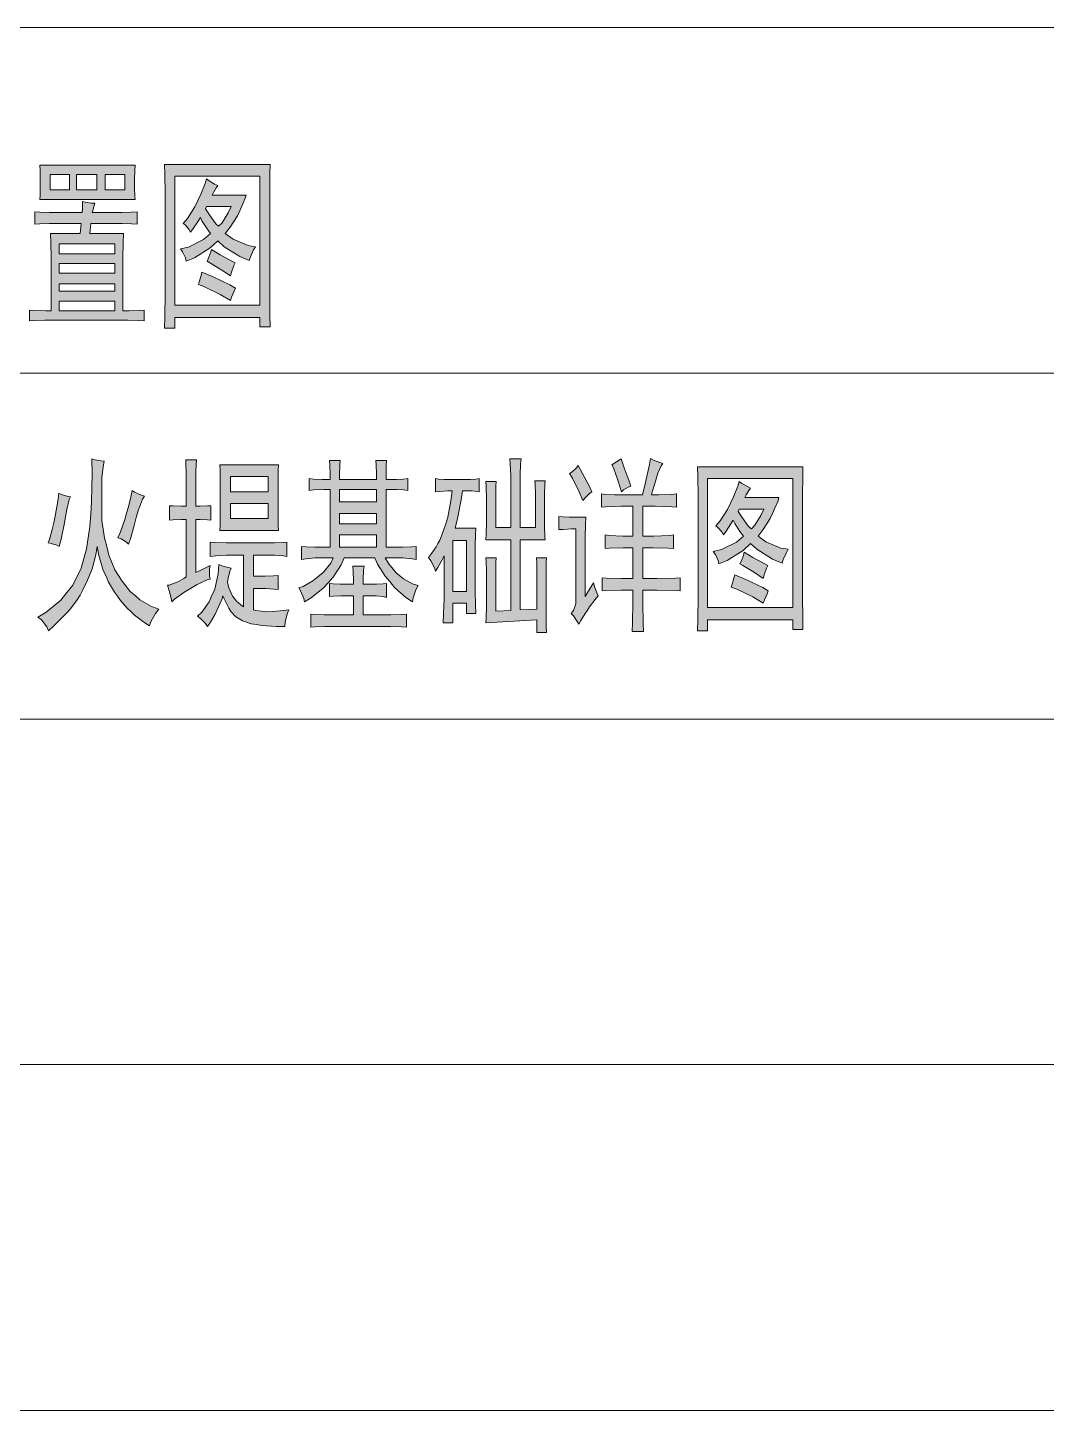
# Model space of a CAD drawing. Header units: millimetres. Extents: x 0 to 207, y 0 to 293.
# Drawn here: x 94.12 to 117.35, y 188.44 to 219.97 of the extents above; entities that cross this region are included whole.
import ezdxf

# ---------------------------------------------------------------- set-up
doc = ezdxf.new("R2010")
doc.units = ezdxf.units.MM

msp = doc.modelspace()

# ---------------------------------------------------------------- hatches: boundary and pattern name
h = msp.add_hatch(color=0)
h.paths.add_polyline_path([(96.572917, 216.838389), (96.565861, 216.721972), (96.562333, 216.506778), (96.562333, 216.408), (96.562333, 216.305694), (96.565861, 216.132833), (96.572917, 216.05875), (94.399806, 216.05875), (94.406861, 216.157528), (94.410389, 216.340972), (94.410389, 216.422111), (94.410389, 216.513833), (94.406861, 216.721972), (94.399806, 216.838389)])
h.paths.add_polyline_path([(95.701556, 216.273944), (95.701556, 216.623194), (95.235889, 216.623194), (95.235889, 216.273944)])
h.paths.add_polyline_path([(96.340083, 216.273944), (96.340083, 216.623194), (95.888528, 216.623194), (95.888528, 216.273944)])
h.paths.add_polyline_path([(95.073611, 216.273944), (95.073611, 216.623194), (94.632639, 216.623194), (94.632639, 216.273944)])
h = msp.add_hatch(color=0)
h.paths.add_polyline_path([(99.652667, 216.856028), (99.649139, 216.647889), (99.642083, 216.192806), (99.642083, 215.942333), (99.642083, 214.164333), (99.642083, 213.906806), (99.649139, 213.402333), (99.652667, 213.151861), (99.419833, 213.151861), (99.419833, 213.367056), (97.479556, 213.367056), (97.479556, 213.120111), (97.246722, 213.120111), (97.253778, 213.377639), (97.260833, 213.906806), (97.260833, 214.181972), (97.260833, 215.942333), (97.260833, 216.182222), (97.253778, 216.640833), (97.246722, 216.856028)])
h.paths.add_polyline_path([(99.419833, 213.649278), (99.419833, 216.587917), (97.479556, 216.587917), (97.479556, 213.649278)])
h = msp.add_hatch(color=0)
h.paths.add_polyline_path([(98.45675, 216.372722), (98.421472, 216.323333), (98.357972, 216.2175), (98.32975, 216.157528), (99.105861, 216.157528), (99.084694, 216.083444), (99.007083, 215.9), (98.957694, 215.794167), (98.904778, 215.684806), (98.7425, 215.427278), (98.629611, 215.279111), (98.806, 215.152111), (99.148194, 215.003944), (99.317528, 214.97925), (99.275194, 214.905167), (99.204639, 214.746417), (99.176417, 214.665278), (98.961222, 214.753472), (98.601389, 214.97925), (98.45675, 215.113306), (98.287417, 214.954556), (97.927583, 214.721722), (97.737083, 214.647639), (97.719444, 214.721722), (97.655944, 214.862833), (97.606556, 214.929861), (97.793528, 214.972194), (98.135722, 215.145056), (98.294472, 215.279111), (98.213333, 215.384944), (98.096917, 215.568389), (98.061639, 215.642472), (98.008722, 215.561333), (97.899361, 215.395528), (97.839389, 215.310861), (97.800583, 215.377889), (97.712389, 215.476667), (97.666528, 215.511944), (97.765306, 215.624833), (97.934639, 215.889417), (98.001667, 216.034056), (98.072222, 216.178694), (98.171, 216.422111), (98.199222, 216.524417), (98.259194, 216.482083), (98.386194, 216.408)])
h.paths.add_polyline_path([(98.178056, 215.843556), (98.26625, 215.702444), (98.414417, 215.501361), (98.477917, 215.444917), (98.555528, 215.526056), (98.693111, 215.751833), (98.760139, 215.892944), (98.199222, 215.892944)])
h = msp.add_hatch(color=0)
h.paths.add_polyline_path([(95.655694, 215.974083), (95.638056, 215.917639), (95.609833, 215.808278), (95.595722, 215.758889), (96.188389, 215.758889), (96.269528, 215.758889), (96.484722, 215.769472), (96.618778, 215.776528), (96.618778, 215.494306), (96.491778, 215.501361), (96.276583, 215.511944), (96.188389, 215.511944), (95.560444, 215.511944), (95.539278, 215.279111), (96.304806, 215.279111), (96.301278, 215.070972), (96.294222, 214.721722), (96.294222, 214.580611), (96.294222, 213.51875), (96.435333, 213.51875), (96.67875, 213.525806), (96.781056, 213.532861), (96.781056, 213.285917), (96.654056, 213.292972), (96.417694, 213.303556), (96.304806, 213.303556), (94.632639, 213.303556), (94.516222, 213.303556), (94.283389, 213.292972), (94.166972, 213.285917), (94.166972, 213.532861), (94.290444, 213.525806), (94.533861, 213.51875), (94.657333, 213.51875), (94.657333, 214.580611), (94.657333, 214.721722), (94.650278, 215.070972), (94.643222, 215.279111), (95.317028, 215.279111), (95.341722, 215.511944), (94.724361, 215.511944), (94.622056, 215.511944), (94.399806, 215.501361), (94.283389, 215.494306), (94.283389, 215.776528), (94.399806, 215.769472), (94.622056, 215.758889), (94.724361, 215.758889), (95.362889, 215.758889), (95.369944, 215.825917), (95.377, 215.949389), (95.377, 216.009361), (95.433444, 215.991722), (95.574556, 215.974083)])
h.paths.add_polyline_path([(96.10725, 214.813444), (96.10725, 215.046278), (94.840778, 215.046278), (94.840778, 214.813444)])
h.paths.add_polyline_path([(96.10725, 214.379528), (96.10725, 214.59825), (94.840778, 214.59825), (94.840778, 214.379528)])
h.paths.add_polyline_path([(96.10725, 213.51875), (96.10725, 213.733944), (94.840778, 213.733944), (94.840778, 213.51875)])
h.paths.add_polyline_path([(96.10725, 213.966778), (96.10725, 214.132583), (94.840778, 214.132583), (94.840778, 213.966778)])
h = msp.add_hatch(color=0)
h.dxf.hatch_style = 2
h.paths.add_polyline_path([(98.315639, 214.912222), (98.513194, 214.795806), (98.781306, 214.647639), (98.851861, 214.612361), (98.823639, 214.548861), (98.770722, 214.397167), (98.746028, 214.316028), (98.548472, 214.446556), (98.280361, 214.612361), (98.213333, 214.647639), (98.241556, 214.704083), (98.294472, 214.838139)])
h = msp.add_hatch(color=0)
h.dxf.hatch_style = 2
h.paths.add_polyline_path([(98.096917, 214.397167), (98.350917, 214.291333), (98.735444, 214.107889), (98.862444, 214.033806), (98.834222, 213.966778), (98.77425, 213.825667), (98.746028, 213.751583), (98.509667, 213.892694), (98.142778, 214.072611), (98.015778, 214.114944), (98.036944, 214.181972), (98.079278, 214.323083)])
h = msp.add_hatch(color=0)
h.dxf.hatch_style = 2
h.paths.add_polyline_path([(95.867361, 210.08975), (95.846194, 209.96275), (95.817972, 209.70875), (95.814444, 209.58175), (95.814444, 209.451222), (95.814444, 209.130194), (95.814444, 208.932639), (95.817972, 208.738611), (95.874417, 208.3435), (95.927333, 208.145944), (95.976722, 207.944861), (96.110778, 207.61325), (96.191917, 207.482722), (96.276583, 207.348667), (96.463556, 207.119361), (96.572917, 207.024111), (96.67875, 206.928861), (96.950389, 206.777167), (97.112667, 206.717194), (97.035056, 206.618417), (96.93275, 206.427917), (96.901, 206.336194), (96.774, 206.417333), (96.562333, 206.579611), (96.477667, 206.66075), (96.393, 206.738361), (96.241306, 206.911222), (96.17075, 207.006472), (96.100194, 207.101722), (95.969667, 207.331028), (95.909694, 207.465083), (95.846194, 207.599139), (95.747417, 207.937806), (95.705083, 208.145944), (95.676861, 207.955444), (95.595722, 207.634417), (95.542806, 207.507417), (95.489889, 207.376889), (95.377, 207.140528), (95.317028, 207.031167), (95.253528, 206.925333), (95.101833, 206.720722), (95.006583, 206.625472), (94.914861, 206.530222), (94.71025, 206.325611), (94.600889, 206.219778), (94.562083, 206.3115), (94.438611, 206.466722), (94.357472, 206.53375), (94.547972, 206.643111), (94.876056, 206.921806), (95.013639, 207.091139), (95.151222, 207.260472), (95.34525, 207.652056), (95.401694, 207.870778), (95.461667, 208.093028), (95.539278, 208.5975), (95.560444, 208.88325), (95.581611, 209.169), (95.595722, 209.796944), (95.588667, 210.139139), (95.652167, 210.1215), (95.793278, 210.096806)])
h = msp.add_hatch(color=0)
h.dxf.hatch_style = 2
h.paths.add_polyline_path([(97.973444, 210.1215), (97.966389, 210.005083), (97.959333, 209.863972), (97.959333, 209.839278), (97.959333, 209.059639), (98.054583, 209.059639), (98.220389, 209.066694), (98.298, 209.07375), (98.298, 208.742139), (98.220389, 208.752722), (98.054583, 208.759778), (97.959333, 208.759778), (97.959333, 207.546222), (98.029889, 207.5815), (98.192167, 207.662639), (98.283889, 207.712028), (98.269778, 207.630889), (98.269778, 207.472139), (98.283889, 207.398056), (98.216861, 207.380417), (97.991083, 207.274583), (97.839389, 207.182861), (97.684167, 207.091139), (97.4725, 206.942972), (97.412528, 206.883), (97.384306, 206.992361), (97.331389, 207.182861), (97.310222, 207.264), (97.349028, 207.264), (97.451333, 207.29575), (97.511306, 207.323972), (97.574806, 207.352194), (97.687694, 207.415694), (97.740611, 207.447444), (97.740611, 208.759778), (97.634778, 208.759778), (97.444278, 208.752722), (97.356083, 208.742139), (97.356083, 209.07375), (97.444278, 209.066694), (97.634778, 209.059639), (97.740611, 209.059639), (97.740611, 209.7405), (97.740611, 209.821639), (97.733556, 210.012139), (97.7265, 210.1215)])
h = msp.add_hatch(color=0)
h.paths.add_polyline_path([(99.843167, 210.005083), (99.836111, 209.881611), (99.832583, 209.507667), (99.832583, 209.257194), (99.832583, 209.01025), (99.836111, 208.636306), (99.843167, 208.509306), (98.506139, 208.509306), (98.513194, 208.636306), (98.516722, 209.01025), (98.516722, 209.257194), (98.516722, 209.514722), (98.513194, 209.888667), (98.506139, 210.005083)])
h.paths.add_polyline_path([(99.610333, 208.777417), (99.610333, 209.126667), (98.749556, 209.126667), (98.749556, 208.777417)])
h.paths.add_polyline_path([(99.610333, 209.39125), (99.610333, 209.7405), (98.749556, 209.7405), (98.749556, 209.39125)])
h = msp.add_hatch(color=0)
h.paths.add_polyline_path([(101.017917, 209.673472), (101.017917, 209.789889), (101.010861, 210.005083), (101.003806, 210.103861), (101.25075, 210.103861), (101.243694, 209.998028), (101.236639, 209.779306), (101.236639, 209.673472), (102.07625, 209.673472), (102.07625, 209.789889), (102.069194, 210.005083), (102.062139, 210.103861), (102.305556, 210.103861), (102.302028, 209.998028), (102.294972, 209.779306), (102.294972, 209.673472), (102.471361, 209.673472), (102.534861, 209.673472), (102.697139, 209.680528), (102.795917, 209.691111), (102.795917, 209.423), (102.697139, 209.433583), (102.534861, 209.440639), (102.471361, 209.440639), (102.294972, 209.440639), (102.294972, 208.128306), (102.5525, 208.128306), (102.668917, 208.128306), (102.884111, 208.135361), (102.982889, 208.145944), (102.982889, 207.846083), (102.887639, 207.863722), (102.6795, 207.881361), (102.563083, 207.881361), (102.273806, 207.881361), (102.358472, 207.747306), (102.527806, 207.542694), (102.608944, 207.472139), (102.690083, 207.401583), (102.898222, 207.288694), (103.02875, 207.249889), (102.975833, 207.158167), (102.912333, 206.974722), (102.898222, 206.883), (102.750056, 206.981778), (102.489, 207.211083), (102.383167, 207.341611), (102.273806, 207.468611), (102.104472, 207.74025), (102.040972, 207.881361), (101.342472, 207.881361), (101.271917, 207.722611), (101.088472, 207.440389), (100.975583, 207.313389), (100.862694, 207.189917), (100.591056, 206.974722), (100.435833, 206.883), (100.418194, 206.957083), (100.354694, 207.115833), (100.308833, 207.2005), (100.407611, 207.23225), (100.626333, 207.35925), (100.74275, 207.4545), (100.862694, 207.553278), (101.035556, 207.764944), (101.088472, 207.881361), (100.785083, 207.881361), (100.67925, 207.881361), (100.471111, 207.863722), (100.365278, 207.846083), (100.365278, 208.145944), (100.471111, 208.135361), (100.67925, 208.128306), (100.785083, 208.128306), (101.017917, 208.128306), (101.017917, 209.440639), (100.876806, 209.440639), (100.640444, 209.433583), (100.541667, 209.423), (100.541667, 209.691111), (100.640444, 209.680528), (100.838, 209.673472), (100.936778, 209.673472)])
h.paths.add_polyline_path([(102.07625, 208.128306), (102.07625, 208.410528), (101.236639, 208.410528), (101.236639, 208.128306)])
h.paths.add_polyline_path([(102.07625, 209.158417), (102.07625, 209.440639), (101.236639, 209.440639), (101.236639, 209.158417)])
h.paths.add_polyline_path([(102.07625, 208.661), (102.07625, 208.893833), (101.236639, 208.893833), (101.236639, 208.661)])
h = msp.add_hatch(color=0)
h.dxf.hatch_style = 2
h.paths.add_polyline_path([(104.80675, 209.624083), (104.799694, 209.521778), (104.796167, 209.274833), (104.796167, 209.126667), (104.796167, 208.576333), (105.141889, 208.576333), (105.141889, 209.624083), (105.138361, 209.765194), (105.12425, 210.022722), (105.120722, 210.139139), (105.374722, 210.139139), (105.364139, 210.022722), (105.353556, 209.77225), (105.353556, 209.638194), (105.353556, 208.576333), (105.702806, 208.576333), (105.702806, 209.207806), (105.702806, 209.341861), (105.69575, 209.557056), (105.688694, 209.638194), (105.921528, 209.638194), (105.914472, 209.557056), (105.910944, 209.341861), (105.910944, 209.207806), (105.910944, 208.742139), (105.910944, 208.601028), (105.914472, 208.378778), (105.921528, 208.294111), (105.353556, 208.294111), (105.353556, 206.699556), (105.734556, 206.717194), (105.734556, 207.398056), (105.734556, 207.521528), (105.731028, 207.764944), (105.723972, 207.881361), (105.956806, 207.881361), (105.94975, 207.772), (105.946222, 207.546222), (105.946222, 207.429806), (105.946222, 206.833611), (105.946222, 206.667806), (105.94975, 206.34325), (105.956806, 206.1845), (105.734556, 206.1845), (105.734556, 206.466722), (104.573917, 206.403222), (104.580972, 206.519639), (104.5845, 206.777167), (104.5845, 206.918278), (104.5845, 207.415694), (104.5845, 207.570917), (104.580972, 207.80375), (104.573917, 207.881361), (104.80675, 207.881361), (104.799694, 207.779056), (104.796167, 207.546222), (104.796167, 207.415694), (104.796167, 206.667806), (105.141889, 206.685444), (105.141889, 208.294111), (104.573917, 208.294111), (104.580972, 208.435222), (104.5845, 208.685694), (104.5845, 208.791528), (104.5845, 209.059639), (104.5845, 209.2325), (104.580972, 209.514722), (104.573917, 209.624083)])
h = msp.add_hatch(color=0)
h.dxf.hatch_style = 2
h.paths.add_polyline_path([(108.1405, 209.324222), (108.211056, 209.599389), (108.306306, 210.012139), (108.327472, 210.15325), (108.398028, 210.114444), (108.535611, 210.054472), (108.606167, 210.036833), (108.567361, 209.980389), (108.493278, 209.814583), (108.461528, 209.705222), (108.429778, 209.599389), (108.373333, 209.408889), (108.352167, 209.324222), (108.517972, 209.324222), (108.803722, 209.331278), (108.920139, 209.341861), (108.920139, 209.042), (108.814306, 209.049056), (108.433306, 209.059639), (108.154611, 209.059639), (108.154611, 208.378778), (108.405083, 208.378778), (108.750806, 208.392889), (108.849583, 208.410528), (108.849583, 208.096556), (108.733167, 208.103611), (108.387444, 208.110667), (108.154611, 208.110667), (108.154611, 207.415694), (108.472111, 207.415694), (108.898972, 207.42275), (109.001278, 207.429806), (109.001278, 207.133472), (108.9025, 207.140528), (108.479167, 207.147583), (108.154611, 207.147583), (108.154611, 206.858306), (108.158139, 206.385583), (108.165194, 206.202139), (107.911194, 206.202139), (107.914722, 206.403222), (107.921778, 206.875944), (107.921778, 207.147583), (107.660722, 207.147583), (107.311472, 207.140528), (107.223278, 207.133472), (107.223278, 207.429806), (107.315, 207.42275), (107.66425, 207.415694), (107.921778, 207.415694), (107.921778, 208.110667), (107.699528, 208.110667), (107.385556, 208.103611), (107.293833, 208.096556), (107.293833, 208.410528), (107.382028, 208.392889), (107.696, 208.378778), (107.921778, 208.378778), (107.921778, 209.059639), (107.660722, 209.059639), (107.304417, 209.049056), (107.212694, 209.042), (107.212694, 209.341861), (107.304417, 209.331278), (107.501972, 209.324222), (107.607806, 209.324222)])
h = msp.add_hatch(color=0)
h.dxf.hatch_style = 2
h.paths.add_polyline_path([(107.653667, 210.139139), (107.72775, 209.938056), (107.840639, 209.631139), (107.875917, 209.521778), (107.815944, 209.497083), (107.710111, 209.433583), (107.66425, 209.39125), (107.590167, 209.631139), (107.480806, 209.938056), (107.445528, 210.005083)])
h = msp.add_hatch(color=0)
h.paths.add_polyline_path([(104.143528, 209.673472), (104.214083, 209.673472), (104.351667, 209.680528), (104.422222, 209.691111), (104.422222, 209.39125), (104.386944, 209.398306), (104.249361, 209.408889), (104.143528, 209.408889), (104.037694, 209.408889), (104.009472, 209.207806), (103.928333, 208.784472), (103.875417, 208.558694), (104.341083, 208.558694), (104.334028, 208.410528), (104.3305, 208.153), (104.3305, 208.047167), (104.3305, 207.264), (104.3305, 207.133472), (104.334028, 206.808917), (104.341083, 206.618417), (104.132944, 206.618417), (104.132944, 206.85125), (103.818972, 206.85125), (103.818972, 206.403222), (103.596722, 206.403222), (103.607306, 206.607833), (103.621417, 206.950028), (103.621417, 207.084083), (103.621417, 207.93075), (103.579083, 207.839028), (103.480306, 207.662639), (103.423861, 207.5815), (103.399167, 207.655583), (103.318028, 207.814333), (103.261583, 207.895472), (103.328611, 207.980139), (103.4415, 208.135361), (103.480306, 208.212972), (103.522639, 208.287056), (103.607306, 208.509306), (103.656694, 208.661), (103.702556, 208.809167), (103.776639, 209.183111), (103.804861, 209.408889), (103.706083, 209.408889), (103.515583, 209.398306), (103.423861, 209.39125), (103.423861, 209.691111), (103.494417, 209.680528), (103.624944, 209.673472), (103.691972, 209.673472)])
h.paths.add_polyline_path([(104.132944, 207.115833), (104.132944, 208.276472), (103.818972, 208.276472), (103.818972, 207.115833)])
h = msp.add_hatch(color=0)
h.dxf.hatch_style = 2
h.paths.add_polyline_path([(106.676472, 209.987444), (106.77525, 209.807528), (106.934, 209.507667), (106.990444, 209.39125), (106.937528, 209.348917), (106.835222, 209.250139), (106.782306, 209.190167), (106.701167, 209.39125), (106.549472, 209.698167), (106.478917, 209.804), (106.542417, 209.846333), (106.641194, 209.938056)])
h = msp.add_hatch(color=0)
h.paths.add_polyline_path([(111.802333, 209.955694), (111.798806, 209.747556), (111.79175, 209.292472), (111.79175, 209.042), (111.79175, 207.264), (111.79175, 207.006472), (111.798806, 206.502), (111.802333, 206.251528), (111.5695, 206.251528), (111.5695, 206.466722), (109.629222, 206.466722), (109.629222, 206.219778), (109.396389, 206.219778), (109.403444, 206.477306), (109.4105, 207.006472), (109.4105, 207.281639), (109.4105, 209.042), (109.4105, 209.281889), (109.403444, 209.7405), (109.396389, 209.955694)])
h.paths.add_polyline_path([(111.5695, 206.748944), (111.5695, 209.691111), (109.629222, 209.691111), (109.629222, 206.748944)])
h = msp.add_hatch(color=0)
h.dxf.hatch_style = 2
h.paths.add_polyline_path([(96.784583, 209.292472), (96.738722, 209.225444), (96.647, 208.9785), (96.601139, 208.802111), (96.555278, 208.622194), (96.467083, 208.318806), (96.42475, 208.195333), (96.375361, 208.244722), (96.251889, 208.318806), (96.181333, 208.3435), (96.241306, 208.477556), (96.340083, 208.75625), (96.378889, 208.900889), (96.421222, 209.045528), (96.484722, 209.306583), (96.505889, 209.423), (96.558806, 209.380667), (96.699917, 209.317167)])
h = msp.add_hatch(color=0)
h.paths.add_polyline_path([(110.606417, 209.472389), (110.571139, 209.423), (110.507639, 209.317167), (110.479417, 209.257194), (111.255528, 209.257194), (111.234361, 209.183111), (111.15675, 208.999667), (111.107361, 208.893833), (111.054444, 208.784472), (110.892167, 208.526944), (110.779278, 208.378778), (110.955667, 208.251778), (111.297861, 208.103611), (111.467194, 208.078917), (111.424861, 208.004833), (111.354306, 207.846083), (111.326083, 207.764944), (111.110889, 207.853139), (110.751056, 208.078917), (110.606417, 208.212972), (110.437083, 208.054222), (110.07725, 207.821389), (109.88675, 207.747306), (109.869111, 207.821389), (109.805611, 207.9625), (109.756222, 208.029528), (109.943194, 208.071861), (110.285389, 208.244722), (110.444139, 208.378778), (110.363, 208.484611), (110.246583, 208.668056), (110.211306, 208.742139), (110.158389, 208.661), (110.049028, 208.495194), (109.989056, 208.410528), (109.95025, 208.477556), (109.862056, 208.576333), (109.816194, 208.611611), (109.914972, 208.728028), (110.084306, 208.989083), (110.151333, 209.133722), (110.221889, 209.278361), (110.320667, 209.521778), (110.348889, 209.624083), (110.408861, 209.58175), (110.535861, 209.507667)])
h.paths.add_polyline_path([(110.327722, 208.943222), (110.415917, 208.802111), (110.564083, 208.601028), (110.627583, 208.544583), (110.705194, 208.625722), (110.842778, 208.8515), (110.909806, 208.992611), (110.348889, 208.992611)])
h = msp.add_hatch(color=0)
h.dxf.hatch_style = 2
h.paths.add_polyline_path([(95.101833, 209.274833), (95.070083, 209.214861), (95.013639, 208.989083), (94.985417, 208.816222), (94.957194, 208.646889), (94.886639, 208.31175), (94.844306, 208.145944), (94.787861, 208.170639), (94.660861, 208.212972), (94.590306, 208.227083), (94.618528, 208.304694), (94.682028, 208.530472), (94.717306, 208.685694), (94.752583, 208.837389), (94.809028, 209.176056), (94.833722, 209.355972), (94.886639, 209.331278), (95.020694, 209.292472)])
h = msp.add_hatch(color=0)
h.dxf.hatch_style = 2
h.paths.add_polyline_path([(106.852861, 208.809167), (106.845806, 208.643361), (106.83875, 208.361139), (106.83875, 208.244722), (106.83875, 206.999417), (106.891667, 207.091139), (106.986917, 207.249889), (107.025722, 207.313389), (107.050417, 207.23225), (107.103333, 207.084083), (107.131556, 207.017056), (107.061, 206.932389), (106.937528, 206.770111), (106.888139, 206.6925), (106.835222, 206.614889), (106.736444, 206.452611), (106.690583, 206.367944), (106.655306, 206.434972), (106.567111, 206.558444), (106.514194, 206.618417), (106.567111, 206.685444), (106.620028, 206.833611), (106.620028, 206.918278), (106.620028, 208.544583), (106.524778, 208.544583), (106.334278, 208.534), (106.2355, 208.526944), (106.2355, 208.826806), (106.334278, 208.816222), (106.475389, 208.809167), (106.514194, 208.809167)])
h = msp.add_hatch(color=0)
h.dxf.hatch_style = 2
h.paths.add_polyline_path([(98.283889, 208.244722), (98.400306, 208.237667), (98.64725, 208.227083), (98.77425, 208.227083), (99.620917, 208.227083), (99.751444, 208.227083), (99.952528, 208.237667), (100.030139, 208.244722), (100.030139, 207.913111), (99.959583, 207.93075), (99.762028, 207.944861), (99.635028, 207.944861), (99.275194, 207.944861), (99.275194, 207.465083), (99.458639, 207.465083), (99.539778, 207.465083), (99.72675, 207.472139), (99.832583, 207.482722), (99.832583, 207.165222), (99.737333, 207.172278), (99.557417, 207.182861), (99.47275, 207.182861), (99.275194, 207.182861), (99.275194, 206.699556), (99.324583, 206.685444), (99.458639, 206.664278), (99.539778, 206.66075), (99.620917, 206.653694), (99.889028, 206.674861), (100.076, 206.699556), (100.040722, 206.607833), (99.994861, 206.417333), (99.984278, 206.318556), (99.786722, 206.318556), (99.465694, 206.339722), (99.342222, 206.360889), (99.222278, 206.382056), (99.024722, 206.449083), (98.947111, 206.494944), (98.873028, 206.537278), (98.756611, 206.66075), (98.714278, 206.734833), (98.675472, 206.808917), (98.604917, 206.950028), (98.576694, 207.017056), (98.548472, 206.932389), (98.477917, 206.766583), (98.435583, 206.685444), (98.396778, 206.600778), (98.290944, 206.417333), (98.227444, 206.318556), (98.181583, 206.385583), (98.065167, 206.502), (97.994611, 206.551389), (98.093389, 206.643111), (98.259194, 206.879472), (98.326222, 207.024111), (98.39325, 207.16875), (98.470861, 207.521528), (98.481444, 207.729667), (98.552, 207.704972), (98.693111, 207.662639), (98.763667, 207.648528), (98.731917, 207.5815), (98.693111, 207.42275), (98.682528, 207.331028), (98.714278, 207.2005), (98.795417, 207.013528), (98.83775, 206.957083), (98.880083, 206.904167), (98.982389, 206.808917), (99.042361, 206.766583), (99.042361, 207.944861), (98.77425, 207.944861), (98.657833, 207.944861), (98.414417, 207.93075), (98.283889, 207.913111)])
h = msp.add_hatch(color=0)
h.dxf.hatch_style = 2
h.paths.add_polyline_path([(110.465306, 208.011889), (110.662861, 207.895472), (110.930972, 207.747306), (111.001528, 207.712028), (110.973306, 207.648528), (110.920389, 207.496833), (110.895694, 207.415694), (110.698139, 207.546222), (110.430028, 207.712028), (110.363, 207.747306), (110.391222, 207.80375), (110.444139, 207.937806)])
h = msp.add_hatch(color=0)
h.dxf.hatch_style = 2
h.paths.add_polyline_path([(101.550611, 207.281639), (101.550611, 207.366306), (101.547083, 207.570917), (101.540028, 207.697917), (101.794028, 207.697917), (101.783444, 207.606194), (101.772861, 207.398056), (101.772861, 207.281639), (101.991583, 207.281639), (102.07625, 207.281639), (102.231472, 207.288694), (102.305556, 207.299278), (102.305556, 206.981778), (102.231472, 206.999417), (102.069194, 207.017056), (101.981, 207.017056), (101.772861, 207.017056), (101.772861, 206.583139), (102.273806, 206.583139), (102.404333, 206.583139), (102.651278, 206.593722), (102.760639, 206.600778), (102.760639, 206.300917), (102.651278, 206.3115), (102.404333, 206.318556), (102.273806, 206.318556), (101.017917, 206.318556), (100.9015, 206.318556), (100.67925, 206.3115), (100.576944, 206.300917), (100.576944, 206.600778), (100.675722, 206.593722), (100.894444, 206.583139), (101.017917, 206.583139), (101.550611, 206.583139), (101.550611, 207.017056), (101.367167, 207.017056), (101.268389, 207.017056), (101.088472, 207.006472), (101.003806, 206.999417), (101.003806, 207.299278), (101.088472, 207.288694), (101.254278, 207.281639), (101.342472, 207.281639)])
h = msp.add_hatch(color=0)
h.dxf.hatch_style = 2
h.paths.add_polyline_path([(110.246583, 207.496833), (110.500583, 207.391), (110.885111, 207.207556), (111.012111, 207.133472), (110.983889, 207.066444), (110.923917, 206.925333), (110.895694, 206.85125), (110.659333, 206.992361), (110.292444, 207.172278), (110.165444, 207.214611), (110.186611, 207.281639), (110.228944, 207.42275)])

# ---------------------------------------------------------------- linework, layer by layer
at = {"color": 0, "lineweight": 0}
for points in [[(25.124833, 219.974583), (201.9935, 219.974583)], [(25.124833, 212.093528), (201.9935, 212.093528)], [(25.124833, 204.208944), (201.9935, 204.208944)], [(25.124833, 196.327889), (201.9935, 196.327889)], [(25.124833, 188.443306), (201.9935, 188.443306)]]:
    msp.add_lwpolyline(points, dxfattribs=at)
for points in [[(96.572917, 216.838389), (96.565861, 216.721972), (96.562333, 216.506778), (96.562333, 216.408), (96.562333, 216.305694), (96.565861, 216.132833), (96.572917, 216.05875), (94.399806, 216.05875), (94.406861, 216.157528), (94.410389, 216.340972), (94.410389, 216.422111), (94.410389, 216.513833), (94.406861, 216.721972), (94.399806, 216.838389)], [(95.073611, 216.273944), (95.073611, 216.623194), (94.632639, 216.623194), (94.632639, 216.273944)], [(95.701556, 216.273944), (95.701556, 216.623194), (95.235889, 216.623194), (95.235889, 216.273944)], [(96.340083, 216.273944), (96.340083, 216.623194), (95.888528, 216.623194), (95.888528, 216.273944)], [(99.652667, 216.856028), (99.649139, 216.647889), (99.642083, 216.192806), (99.642083, 215.942333), (99.642083, 214.164333), (99.642083, 213.906806), (99.649139, 213.402333), (99.652667, 213.151861), (99.419833, 213.151861), (99.419833, 213.367056), (97.479556, 213.367056), (97.479556, 213.120111), (97.246722, 213.120111), (97.253778, 213.377639), (97.260833, 213.906806), (97.260833, 214.181972), (97.260833, 215.942333), (97.260833, 216.182222), (97.253778, 216.640833), (97.246722, 216.856028)], [(99.419833, 213.649278), (99.419833, 216.587917), (97.479556, 216.587917), (97.479556, 213.649278)], [(98.45675, 216.372722), (98.421472, 216.323333), (98.357972, 216.2175), (98.32975, 216.157528), (99.105861, 216.157528), (99.084694, 216.083444), (99.007083, 215.9), (98.957694, 215.794167), (98.904778, 215.684806), (98.7425, 215.427278), (98.629611, 215.279111), (98.806, 215.152111), (99.148194, 215.003944), (99.317528, 214.97925), (99.275194, 214.905167), (99.204639, 214.746417), (99.176417, 214.665278), (98.961222, 214.753472), (98.601389, 214.97925), (98.45675, 215.113306), (98.287417, 214.954556), (97.927583, 214.721722), (97.737083, 214.647639), (97.719444, 214.721722), (97.655944, 214.862833), (97.606556, 214.929861), (97.793528, 214.972194), (98.135722, 215.145056), (98.294472, 215.279111), (98.213333, 215.384944), (98.096917, 215.568389), (98.061639, 215.642472), (98.008722, 215.561333), (97.899361, 215.395528), (97.839389, 215.310861), (97.800583, 215.377889), (97.712389, 215.476667), (97.666528, 215.511944), (97.765306, 215.624833), (97.934639, 215.889417), (98.001667, 216.034056), (98.072222, 216.178694), (98.171, 216.422111), (98.199222, 216.524417), (98.259194, 216.482083), (98.386194, 216.408)], [(95.655694, 215.974083), (95.638056, 215.917639), (95.609833, 215.808278), (95.595722, 215.758889), (96.188389, 215.758889), (96.269528, 215.758889), (96.484722, 215.769472), (96.618778, 215.776528), (96.618778, 215.494306), (96.491778, 215.501361), (96.276583, 215.511944), (96.188389, 215.511944), (95.560444, 215.511944), (95.539278, 215.279111), (96.304806, 215.279111), (96.301278, 215.070972), (96.294222, 214.721722), (96.294222, 214.580611), (96.294222, 213.51875), (96.435333, 213.51875), (96.67875, 213.525806), (96.781056, 213.532861), (96.781056, 213.285917), (96.654056, 213.292972), (96.417694, 213.303556), (96.304806, 213.303556), (94.632639, 213.303556), (94.516222, 213.303556), (94.283389, 213.292972), (94.166972, 213.285917), (94.166972, 213.532861), (94.290444, 213.525806), (94.533861, 213.51875), (94.657333, 213.51875), (94.657333, 214.580611), (94.657333, 214.721722), (94.650278, 215.070972), (94.643222, 215.279111), (95.317028, 215.279111), (95.341722, 215.511944), (94.724361, 215.511944), (94.622056, 215.511944), (94.399806, 215.501361), (94.283389, 215.494306), (94.283389, 215.776528), (94.399806, 215.769472), (94.622056, 215.758889), (94.724361, 215.758889), (95.362889, 215.758889), (95.369944, 215.825917), (95.377, 215.949389), (95.377, 216.009361), (95.433444, 215.991722), (95.574556, 215.974083)], [(98.178056, 215.843556), (98.26625, 215.702444), (98.414417, 215.501361), (98.477917, 215.444917), (98.555528, 215.526056), (98.693111, 215.751833), (98.760139, 215.892944), (98.199222, 215.892944)], [(96.10725, 214.813444), (96.10725, 215.046278), (94.840778, 215.046278), (94.840778, 214.813444)], [(98.315639, 214.912222), (98.513194, 214.795806), (98.781306, 214.647639), (98.851861, 214.612361), (98.823639, 214.548861), (98.770722, 214.397167), (98.746028, 214.316028), (98.548472, 214.446556), (98.280361, 214.612361), (98.213333, 214.647639), (98.241556, 214.704083), (98.294472, 214.838139)], [(96.10725, 214.379528), (96.10725, 214.59825), (94.840778, 214.59825), (94.840778, 214.379528)], [(96.10725, 213.966778), (96.10725, 214.132583), (94.840778, 214.132583), (94.840778, 213.966778)], [(98.096917, 214.397167), (98.350917, 214.291333), (98.735444, 214.107889), (98.862444, 214.033806), (98.834222, 213.966778), (98.77425, 213.825667), (98.746028, 213.751583), (98.509667, 213.892694), (98.142778, 214.072611), (98.015778, 214.114944), (98.036944, 214.181972), (98.079278, 214.323083)], [(96.10725, 213.51875), (96.10725, 213.733944), (94.840778, 213.733944), (94.840778, 213.51875)], [(95.867361, 210.08975), (95.846194, 209.96275), (95.817972, 209.70875), (95.814444, 209.58175), (95.814444, 209.451222), (95.814444, 209.130194), (95.814444, 208.932639), (95.817972, 208.738611), (95.874417, 208.3435), (95.927333, 208.145944), (95.976722, 207.944861), (96.110778, 207.61325), (96.191917, 207.482722), (96.276583, 207.348667), (96.463556, 207.119361), (96.572917, 207.024111), (96.67875, 206.928861), (96.950389, 206.777167), (97.112667, 206.717194), (97.035056, 206.618417), (96.93275, 206.427917), (96.901, 206.336194), (96.774, 206.417333), (96.562333, 206.579611), (96.477667, 206.66075), (96.393, 206.738361), (96.241306, 206.911222), (96.17075, 207.006472), (96.100194, 207.101722), (95.969667, 207.331028), (95.909694, 207.465083), (95.846194, 207.599139), (95.747417, 207.937806), (95.705083, 208.145944), (95.676861, 207.955444), (95.595722, 207.634417), (95.542806, 207.507417), (95.489889, 207.376889), (95.377, 207.140528), (95.317028, 207.031167), (95.253528, 206.925333), (95.101833, 206.720722), (95.006583, 206.625472), (94.914861, 206.530222), (94.71025, 206.325611), (94.600889, 206.219778), (94.562083, 206.3115), (94.438611, 206.466722), (94.357472, 206.53375), (94.547972, 206.643111), (94.876056, 206.921806), (95.013639, 207.091139), (95.151222, 207.260472), (95.34525, 207.652056), (95.401694, 207.870778), (95.461667, 208.093028), (95.539278, 208.5975), (95.560444, 208.88325), (95.581611, 209.169), (95.595722, 209.796944), (95.588667, 210.139139), (95.652167, 210.1215), (95.793278, 210.096806)], [(97.973444, 210.1215), (97.966389, 210.005083), (97.959333, 209.863972), (97.959333, 209.839278), (97.959333, 209.059639), (98.054583, 209.059639), (98.220389, 209.066694), (98.298, 209.07375), (98.298, 208.742139), (98.220389, 208.752722), (98.054583, 208.759778), (97.959333, 208.759778), (97.959333, 207.546222), (98.029889, 207.5815), (98.192167, 207.662639), (98.283889, 207.712028), (98.269778, 207.630889), (98.269778, 207.472139), (98.283889, 207.398056), (98.216861, 207.380417), (97.991083, 207.274583), (97.839389, 207.182861), (97.684167, 207.091139), (97.4725, 206.942972), (97.412528, 206.883), (97.384306, 206.992361), (97.331389, 207.182861), (97.310222, 207.264), (97.349028, 207.264), (97.451333, 207.29575), (97.511306, 207.323972), (97.574806, 207.352194), (97.687694, 207.415694), (97.740611, 207.447444), (97.740611, 208.759778), (97.634778, 208.759778), (97.444278, 208.752722), (97.356083, 208.742139), (97.356083, 209.07375), (97.444278, 209.066694), (97.634778, 209.059639), (97.740611, 209.059639), (97.740611, 209.7405), (97.740611, 209.821639), (97.733556, 210.012139), (97.7265, 210.1215)], [(99.843167, 210.005083), (99.836111, 209.881611), (99.832583, 209.507667), (99.832583, 209.257194), (99.832583, 209.01025), (99.836111, 208.636306), (99.843167, 208.509306), (98.506139, 208.509306), (98.513194, 208.636306), (98.516722, 209.01025), (98.516722, 209.257194), (98.516722, 209.514722), (98.513194, 209.888667), (98.506139, 210.005083)], [(101.017917, 209.673472), (101.017917, 209.789889), (101.010861, 210.005083), (101.003806, 210.103861), (101.25075, 210.103861), (101.243694, 209.998028), (101.236639, 209.779306), (101.236639, 209.673472), (102.07625, 209.673472), (102.07625, 209.789889), (102.069194, 210.005083), (102.062139, 210.103861), (102.305556, 210.103861), (102.302028, 209.998028), (102.294972, 209.779306), (102.294972, 209.673472), (102.471361, 209.673472), (102.534861, 209.673472), (102.697139, 209.680528), (102.795917, 209.691111), (102.795917, 209.423), (102.697139, 209.433583), (102.534861, 209.440639), (102.471361, 209.440639), (102.294972, 209.440639), (102.294972, 208.128306), (102.5525, 208.128306), (102.668917, 208.128306), (102.884111, 208.135361), (102.982889, 208.145944), (102.982889, 207.846083), (102.887639, 207.863722), (102.6795, 207.881361), (102.563083, 207.881361), (102.273806, 207.881361), (102.358472, 207.747306), (102.527806, 207.542694), (102.608944, 207.472139), (102.690083, 207.401583), (102.898222, 207.288694), (103.02875, 207.249889), (102.975833, 207.158167), (102.912333, 206.974722), (102.898222, 206.883), (102.750056, 206.981778), (102.489, 207.211083), (102.383167, 207.341611), (102.273806, 207.468611), (102.104472, 207.74025), (102.040972, 207.881361), (101.342472, 207.881361), (101.271917, 207.722611), (101.088472, 207.440389), (100.975583, 207.313389), (100.862694, 207.189917), (100.591056, 206.974722), (100.435833, 206.883), (100.418194, 206.957083), (100.354694, 207.115833), (100.308833, 207.2005), (100.407611, 207.23225), (100.626333, 207.35925), (100.74275, 207.4545), (100.862694, 207.553278), (101.035556, 207.764944), (101.088472, 207.881361), (100.785083, 207.881361), (100.67925, 207.881361), (100.471111, 207.863722), (100.365278, 207.846083), (100.365278, 208.145944), (100.471111, 208.135361), (100.67925, 208.128306), (100.785083, 208.128306), (101.017917, 208.128306), (101.017917, 209.440639), (100.876806, 209.440639), (100.640444, 209.433583), (100.541667, 209.423), (100.541667, 209.691111), (100.640444, 209.680528), (100.838, 209.673472), (100.936778, 209.673472)], [(104.80675, 209.624083), (104.799694, 209.521778), (104.796167, 209.274833), (104.796167, 209.126667), (104.796167, 208.576333), (105.141889, 208.576333), (105.141889, 209.624083), (105.138361, 209.765194), (105.12425, 210.022722), (105.120722, 210.139139), (105.374722, 210.139139), (105.364139, 210.022722), (105.353556, 209.77225), (105.353556, 209.638194), (105.353556, 208.576333), (105.702806, 208.576333), (105.702806, 209.207806), (105.702806, 209.341861), (105.69575, 209.557056), (105.688694, 209.638194), (105.921528, 209.638194), (105.914472, 209.557056), (105.910944, 209.341861), (105.910944, 209.207806), (105.910944, 208.742139), (105.910944, 208.601028), (105.914472, 208.378778), (105.921528, 208.294111), (105.353556, 208.294111), (105.353556, 206.699556), (105.734556, 206.717194), (105.734556, 207.398056), (105.734556, 207.521528), (105.731028, 207.764944), (105.723972, 207.881361), (105.956806, 207.881361), (105.94975, 207.772), (105.946222, 207.546222), (105.946222, 207.429806), (105.946222, 206.833611), (105.946222, 206.667806), (105.94975, 206.34325), (105.956806, 206.1845), (105.734556, 206.1845), (105.734556, 206.466722), (104.573917, 206.403222), (104.580972, 206.519639), (104.5845, 206.777167), (104.5845, 206.918278), (104.5845, 207.415694), (104.5845, 207.570917), (104.580972, 207.80375), (104.573917, 207.881361), (104.80675, 207.881361), (104.799694, 207.779056), (104.796167, 207.546222), (104.796167, 207.415694), (104.796167, 206.667806), (105.141889, 206.685444), (105.141889, 208.294111), (104.573917, 208.294111), (104.580972, 208.435222), (104.5845, 208.685694), (104.5845, 208.791528), (104.5845, 209.059639), (104.5845, 209.2325), (104.580972, 209.514722), (104.573917, 209.624083)], [(108.1405, 209.324222), (108.211056, 209.599389), (108.306306, 210.012139), (108.327472, 210.15325), (108.398028, 210.114444), (108.535611, 210.054472), (108.606167, 210.036833), (108.567361, 209.980389), (108.493278, 209.814583), (108.461528, 209.705222), (108.429778, 209.599389), (108.373333, 209.408889), (108.352167, 209.324222), (108.517972, 209.324222), (108.803722, 209.331278), (108.920139, 209.341861), (108.920139, 209.042), (108.814306, 209.049056), (108.433306, 209.059639), (108.154611, 209.059639), (108.154611, 208.378778), (108.405083, 208.378778), (108.750806, 208.392889), (108.849583, 208.410528), (108.849583, 208.096556), (108.733167, 208.103611), (108.387444, 208.110667), (108.154611, 208.110667), (108.154611, 207.415694), (108.472111, 207.415694), (108.898972, 207.42275), (109.001278, 207.429806), (109.001278, 207.133472), (108.9025, 207.140528), (108.479167, 207.147583), (108.154611, 207.147583), (108.154611, 206.858306), (108.158139, 206.385583), (108.165194, 206.202139), (107.911194, 206.202139), (107.914722, 206.403222), (107.921778, 206.875944), (107.921778, 207.147583), (107.660722, 207.147583), (107.311472, 207.140528), (107.223278, 207.133472), (107.223278, 207.429806), (107.315, 207.42275), (107.66425, 207.415694), (107.921778, 207.415694), (107.921778, 208.110667), (107.699528, 208.110667), (107.385556, 208.103611), (107.293833, 208.096556), (107.293833, 208.410528), (107.382028, 208.392889), (107.696, 208.378778), (107.921778, 208.378778), (107.921778, 209.059639), (107.660722, 209.059639), (107.304417, 209.049056), (107.212694, 209.042), (107.212694, 209.341861), (107.304417, 209.331278), (107.501972, 209.324222), (107.607806, 209.324222)], [(107.653667, 210.139139), (107.72775, 209.938056), (107.840639, 209.631139), (107.875917, 209.521778), (107.815944, 209.497083), (107.710111, 209.433583), (107.66425, 209.39125), (107.590167, 209.631139), (107.480806, 209.938056), (107.445528, 210.005083)], [(99.610333, 209.39125), (99.610333, 209.7405), (98.749556, 209.7405), (98.749556, 209.39125)], [(104.143528, 209.673472), (104.214083, 209.673472), (104.351667, 209.680528), (104.422222, 209.691111), (104.422222, 209.39125), (104.386944, 209.398306), (104.249361, 209.408889), (104.143528, 209.408889), (104.037694, 209.408889), (104.009472, 209.207806), (103.928333, 208.784472), (103.875417, 208.558694), (104.341083, 208.558694), (104.334028, 208.410528), (104.3305, 208.153), (104.3305, 208.047167), (104.3305, 207.264), (104.3305, 207.133472), (104.334028, 206.808917), (104.341083, 206.618417), (104.132944, 206.618417), (104.132944, 206.85125), (103.818972, 206.85125), (103.818972, 206.403222), (103.596722, 206.403222), (103.607306, 206.607833), (103.621417, 206.950028), (103.621417, 207.084083), (103.621417, 207.93075), (103.579083, 207.839028), (103.480306, 207.662639), (103.423861, 207.5815), (103.399167, 207.655583), (103.318028, 207.814333), (103.261583, 207.895472), (103.328611, 207.980139), (103.4415, 208.135361), (103.480306, 208.212972), (103.522639, 208.287056), (103.607306, 208.509306), (103.656694, 208.661), (103.702556, 208.809167), (103.776639, 209.183111), (103.804861, 209.408889), (103.706083, 209.408889), (103.515583, 209.398306), (103.423861, 209.39125), (103.423861, 209.691111), (103.494417, 209.680528), (103.624944, 209.673472), (103.691972, 209.673472)], [(106.676472, 209.987444), (106.77525, 209.807528), (106.934, 209.507667), (106.990444, 209.39125), (106.937528, 209.348917), (106.835222, 209.250139), (106.782306, 209.190167), (106.701167, 209.39125), (106.549472, 209.698167), (106.478917, 209.804), (106.542417, 209.846333), (106.641194, 209.938056)], [(111.802333, 209.955694), (111.798806, 209.747556), (111.79175, 209.292472), (111.79175, 209.042), (111.79175, 207.264), (111.79175, 207.006472), (111.798806, 206.502), (111.802333, 206.251528), (111.5695, 206.251528), (111.5695, 206.466722), (109.629222, 206.466722), (109.629222, 206.219778), (109.396389, 206.219778), (109.403444, 206.477306), (109.4105, 207.006472), (109.4105, 207.281639), (109.4105, 209.042), (109.4105, 209.281889), (109.403444, 209.7405), (109.396389, 209.955694)], [(111.5695, 206.748944), (111.5695, 209.691111), (109.629222, 209.691111), (109.629222, 206.748944)], [(96.784583, 209.292472), (96.738722, 209.225444), (96.647, 208.9785), (96.601139, 208.802111), (96.555278, 208.622194), (96.467083, 208.318806), (96.42475, 208.195333), (96.375361, 208.244722), (96.251889, 208.318806), (96.181333, 208.3435), (96.241306, 208.477556), (96.340083, 208.75625), (96.378889, 208.900889), (96.421222, 209.045528), (96.484722, 209.306583), (96.505889, 209.423), (96.558806, 209.380667), (96.699917, 209.317167)], [(102.07625, 209.158417), (102.07625, 209.440639), (101.236639, 209.440639), (101.236639, 209.158417)], [(110.606417, 209.472389), (110.571139, 209.423), (110.507639, 209.317167), (110.479417, 209.257194), (111.255528, 209.257194), (111.234361, 209.183111), (111.15675, 208.999667), (111.107361, 208.893833), (111.054444, 208.784472), (110.892167, 208.526944), (110.779278, 208.378778), (110.955667, 208.251778), (111.297861, 208.103611), (111.467194, 208.078917), (111.424861, 208.004833), (111.354306, 207.846083), (111.326083, 207.764944), (111.110889, 207.853139), (110.751056, 208.078917), (110.606417, 208.212972), (110.437083, 208.054222), (110.07725, 207.821389), (109.88675, 207.747306), (109.869111, 207.821389), (109.805611, 207.9625), (109.756222, 208.029528), (109.943194, 208.071861), (110.285389, 208.244722), (110.444139, 208.378778), (110.363, 208.484611), (110.246583, 208.668056), (110.211306, 208.742139), (110.158389, 208.661), (110.049028, 208.495194), (109.989056, 208.410528), (109.95025, 208.477556), (109.862056, 208.576333), (109.816194, 208.611611), (109.914972, 208.728028), (110.084306, 208.989083), (110.151333, 209.133722), (110.221889, 209.278361), (110.320667, 209.521778), (110.348889, 209.624083), (110.408861, 209.58175), (110.535861, 209.507667)], [(95.101833, 209.274833), (95.070083, 209.214861), (95.013639, 208.989083), (94.985417, 208.816222), (94.957194, 208.646889), (94.886639, 208.31175), (94.844306, 208.145944), (94.787861, 208.170639), (94.660861, 208.212972), (94.590306, 208.227083), (94.618528, 208.304694), (94.682028, 208.530472), (94.717306, 208.685694), (94.752583, 208.837389), (94.809028, 209.176056), (94.833722, 209.355972), (94.886639, 209.331278), (95.020694, 209.292472)], [(99.610333, 208.777417), (99.610333, 209.126667), (98.749556, 209.126667), (98.749556, 208.777417)], [(102.07625, 208.661), (102.07625, 208.893833), (101.236639, 208.893833), (101.236639, 208.661)], [(106.852861, 208.809167), (106.845806, 208.643361), (106.83875, 208.361139), (106.83875, 208.244722), (106.83875, 206.999417), (106.891667, 207.091139), (106.986917, 207.249889), (107.025722, 207.313389), (107.050417, 207.23225), (107.103333, 207.084083), (107.131556, 207.017056), (107.061, 206.932389), (106.937528, 206.770111), (106.888139, 206.6925), (106.835222, 206.614889), (106.736444, 206.452611), (106.690583, 206.367944), (106.655306, 206.434972), (106.567111, 206.558444), (106.514194, 206.618417), (106.567111, 206.685444), (106.620028, 206.833611), (106.620028, 206.918278), (106.620028, 208.544583), (106.524778, 208.544583), (106.334278, 208.534), (106.2355, 208.526944), (106.2355, 208.826806), (106.334278, 208.816222), (106.475389, 208.809167), (106.514194, 208.809167)], [(110.327722, 208.943222), (110.415917, 208.802111), (110.564083, 208.601028), (110.627583, 208.544583), (110.705194, 208.625722), (110.842778, 208.8515), (110.909806, 208.992611), (110.348889, 208.992611)], [(98.283889, 208.244722), (98.400306, 208.237667), (98.64725, 208.227083), (98.77425, 208.227083), (99.620917, 208.227083), (99.751444, 208.227083), (99.952528, 208.237667), (100.030139, 208.244722), (100.030139, 207.913111), (99.959583, 207.93075), (99.762028, 207.944861), (99.635028, 207.944861), (99.275194, 207.944861), (99.275194, 207.465083), (99.458639, 207.465083), (99.539778, 207.465083), (99.72675, 207.472139), (99.832583, 207.482722), (99.832583, 207.165222), (99.737333, 207.172278), (99.557417, 207.182861), (99.47275, 207.182861), (99.275194, 207.182861), (99.275194, 206.699556), (99.324583, 206.685444), (99.458639, 206.664278), (99.539778, 206.66075), (99.620917, 206.653694), (99.889028, 206.674861), (100.076, 206.699556), (100.040722, 206.607833), (99.994861, 206.417333), (99.984278, 206.318556), (99.786722, 206.318556), (99.465694, 206.339722), (99.342222, 206.360889), (99.222278, 206.382056), (99.024722, 206.449083), (98.947111, 206.494944), (98.873028, 206.537278), (98.756611, 206.66075), (98.714278, 206.734833), (98.675472, 206.808917), (98.604917, 206.950028), (98.576694, 207.017056), (98.548472, 206.932389), (98.477917, 206.766583), (98.435583, 206.685444), (98.396778, 206.600778), (98.290944, 206.417333), (98.227444, 206.318556), (98.181583, 206.385583), (98.065167, 206.502), (97.994611, 206.551389), (98.093389, 206.643111), (98.259194, 206.879472), (98.326222, 207.024111), (98.39325, 207.16875), (98.470861, 207.521528), (98.481444, 207.729667), (98.552, 207.704972), (98.693111, 207.662639), (98.763667, 207.648528), (98.731917, 207.5815), (98.693111, 207.42275), (98.682528, 207.331028), (98.714278, 207.2005), (98.795417, 207.013528), (98.83775, 206.957083), (98.880083, 206.904167), (98.982389, 206.808917), (99.042361, 206.766583), (99.042361, 207.944861), (98.77425, 207.944861), (98.657833, 207.944861), (98.414417, 207.93075), (98.283889, 207.913111)], [(102.07625, 208.128306), (102.07625, 208.410528), (101.236639, 208.410528), (101.236639, 208.128306)], [(104.132944, 207.115833), (104.132944, 208.276472), (103.818972, 208.276472), (103.818972, 207.115833)], [(110.465306, 208.011889), (110.662861, 207.895472), (110.930972, 207.747306), (111.001528, 207.712028), (110.973306, 207.648528), (110.920389, 207.496833), (110.895694, 207.415694), (110.698139, 207.546222), (110.430028, 207.712028), (110.363, 207.747306), (110.391222, 207.80375), (110.444139, 207.937806)], [(101.550611, 207.281639), (101.550611, 207.366306), (101.547083, 207.570917), (101.540028, 207.697917), (101.794028, 207.697917), (101.783444, 207.606194), (101.772861, 207.398056), (101.772861, 207.281639), (101.991583, 207.281639), (102.07625, 207.281639), (102.231472, 207.288694), (102.305556, 207.299278), (102.305556, 206.981778), (102.231472, 206.999417), (102.069194, 207.017056), (101.981, 207.017056), (101.772861, 207.017056), (101.772861, 206.583139), (102.273806, 206.583139), (102.404333, 206.583139), (102.651278, 206.593722), (102.760639, 206.600778), (102.760639, 206.300917), (102.651278, 206.3115), (102.404333, 206.318556), (102.273806, 206.318556), (101.017917, 206.318556), (100.9015, 206.318556), (100.67925, 206.3115), (100.576944, 206.300917), (100.576944, 206.600778), (100.675722, 206.593722), (100.894444, 206.583139), (101.017917, 206.583139), (101.550611, 206.583139), (101.550611, 207.017056), (101.367167, 207.017056), (101.268389, 207.017056), (101.088472, 207.006472), (101.003806, 206.999417), (101.003806, 207.299278), (101.088472, 207.288694), (101.254278, 207.281639), (101.342472, 207.281639)], [(110.246583, 207.496833), (110.500583, 207.391), (110.885111, 207.207556), (111.012111, 207.133472), (110.983889, 207.066444), (110.923917, 206.925333), (110.895694, 206.85125), (110.659333, 206.992361), (110.292444, 207.172278), (110.165444, 207.214611), (110.186611, 207.281639), (110.228944, 207.42275)]]:
    msp.add_lwpolyline(points, close=True, dxfattribs=at)

doc.saveas('drawing.dxf')
